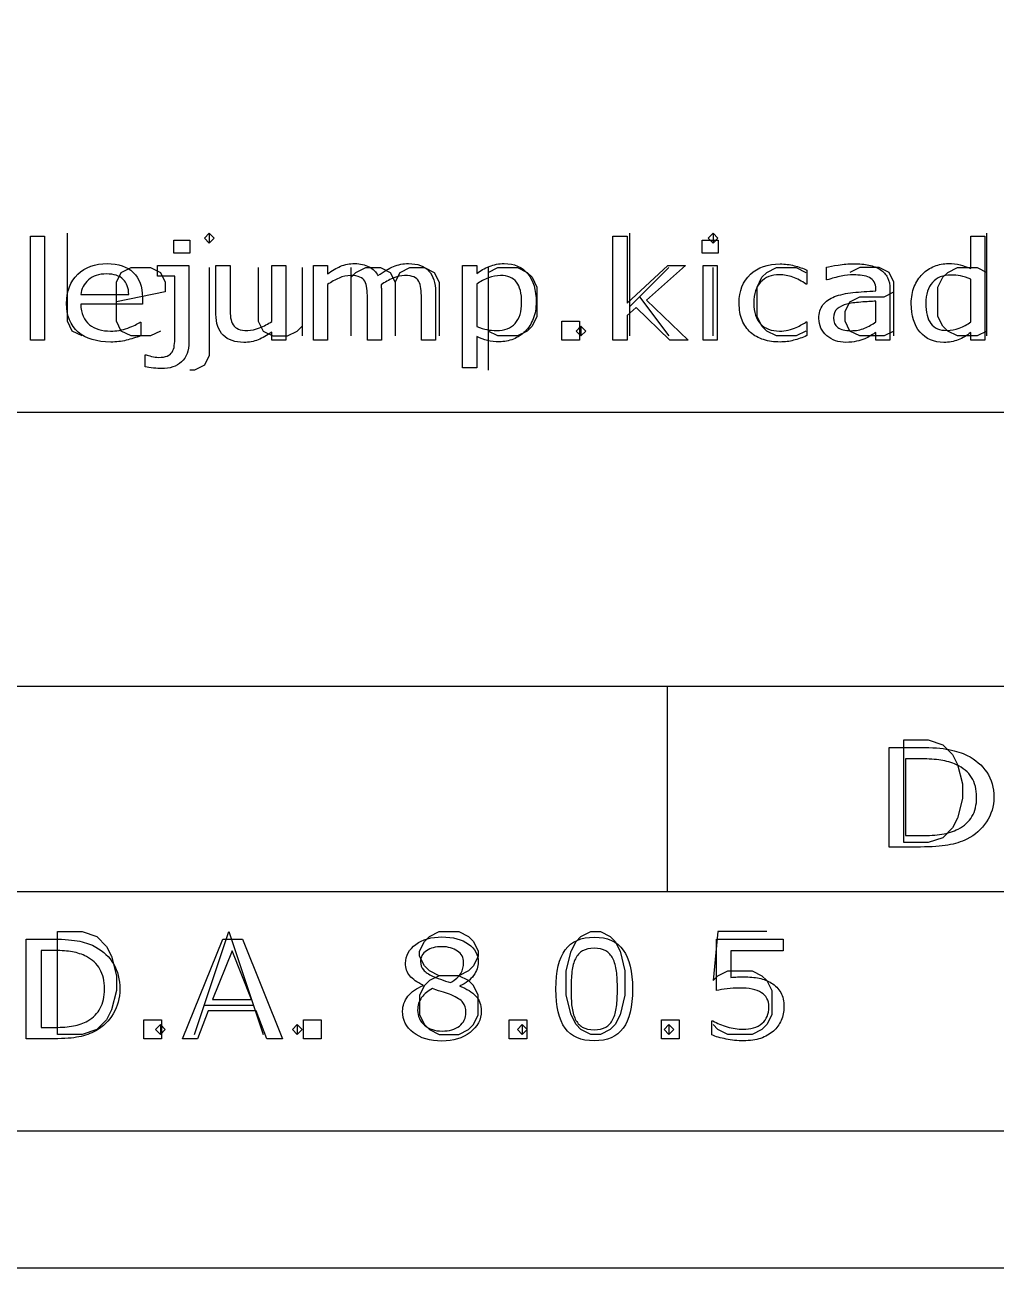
# Model space of a CAD drawing. Header units: millimetres. Extents: x 10 to 410, y 10 to 287.
# Drawn here: x 310.61 to 324.79, y 10 to 28.16 of the extents above; entities that cross this region are included whole.
import ezdxf

# ---------------------------------------------------------------- set-up
doc = ezdxf.new("R2010")
doc.units = ezdxf.units.MM
doc.layers.get('0').update_dxf_attribs({"linetype": 'CONTINUOUS'})

msp = doc.modelspace()

# ---------------------------------------------------------------- linework, layer by layer
at = {"color": 7}
for points in [[(10, 287.0022), (409.989, 287.0022), (409.989, 10), (10, 10)], [(12, 285.0022), (407.989, 285.0022), (407.989, 12), (12, 12)], [(299.989, 44), (407.989, 44), (407.989, 12), (299.989, 12)], [(310.89747, 23.54989), (310.69198, 23.54989), (310.69198, 25.06942), (310.89747, 25.06942)], [(320.29766, 23.5498), (320.02659, 23.5498), (319.5369, 24.02734), (319.40355, 23.91406), (319.40355, 23.5498), (319.19806, 23.5498), (319.19806, 25.06933), (319.40355, 25.06933), (319.40355, 24.09472), (319.99707, 24.64062), (320.25613, 24.64062), (319.68884, 24.13671)], [(313.01798, 24.82333), (312.78625, 24.82333), (312.78625, 25.01376), (313.01798, 25.01376)], [(320.73488, 24.82324), (320.50315, 24.82324), (320.50315, 25.01367), (320.73488, 25.01367)], [(320.72178, 23.5498), (320.51629, 23.5498), (320.51629, 24.64062), (320.72178, 24.64062)], [(317.86458, 24.10361)], [(318.07663, 24.10851)], [(318.71056, 23.5498), (318.44932, 23.5498), (318.44932, 23.82812), (318.71056, 23.82812)], [(323.03899, 23.81829)], [(324.42389, 23.81843)], [(323.4448, 16.2139), (323.4448, 17.7139), (323.802, 17.7139), (324.0163, 17.6424), (324.1591, 17.4996), (324.2305, 17.3567), (324.302, 17.071), (324.302, 16.8567), (324.2305, 16.571), (324.1591, 16.4282), (324.0163, 16.2853), (323.802, 16.2139)], [(324.50962, 16.87859)], [(324.76115, 16.87563)], [(311.0877, 13.4139), (311.0877, 14.9139), (311.4448, 14.9139), (311.6591, 14.8424), (311.802, 14.6996), (311.8734, 14.5567), (311.9448, 14.271), (311.9448, 14.0567), (311.8734, 13.771), (311.802, 13.6282), (311.6591, 13.4853), (311.4448, 13.4139)], [(318.8734, 14.9139), (319.0163, 14.9139), (319.1591, 14.8424), (319.2305, 14.771), (319.302, 14.6282), (319.3734, 14.3424), (319.3734, 13.9853), (319.302, 13.6996), (319.2305, 13.5567), (319.1591, 13.4853), (319.0163, 13.4139), (318.8734, 13.4139), (318.7305, 13.4853), (318.6591, 13.5567), (318.5877, 13.6996), (318.5163, 13.9853), (318.5163, 14.3424), (318.5877, 14.6282), (318.6591, 14.771), (318.7305, 14.8424)], [(314.37365, 13.35008), (314.14449, 13.35008), (313.98592, 13.75535), (313.2865, 13.75535), (313.12794, 13.35008), (312.90964, 13.35008), (313.49828, 14.80418), (313.785, 14.80418)], [(313.91967, 13.92137), (313.63621, 14.63524), (313.35167, 13.92137)], [(317.01714, 14.46529)], [(311.77148, 14.0786)], [(311.99621, 14.07563)], [(319.48359, 14.07762)], [(312.60663, 13.35008), (312.34706, 13.35008), (312.34706, 13.6284), (312.60663, 13.6284)], [(314.93623, 13.35008), (314.67666, 13.35008), (314.67666, 13.6284), (314.93623, 13.6284)], [(317.27457, 13.75535)], [(317.94139, 13.35008), (317.68182, 13.35008), (317.68182, 13.6284), (317.94139, 13.6284)], [(319.19794, 13.63432)], [(320.16455, 13.35008), (319.90498, 13.35008), (319.90498, 13.6284), (320.16455, 13.6284)]]:
    msp.add_lwpolyline(points, close=True, dxfattribs=at)
for points in [[(311.4448, 23.6139), (311.302, 23.6853), (311.2305, 23.8282), (311.2305, 25.1139)], [(313.302, 25.1139), (313.2305, 25.0424), (313.302, 24.971), (313.3734, 25.0424), (313.302, 25.1139), (313.302, 24.971)], [(319.4448, 23.6139), (319.4448, 25.1139)], [(320.6591, 25.1139), (320.5877, 25.0424), (320.6591, 24.971), (320.7305, 25.0424), (320.6591, 25.1139), (320.6591, 24.971)], [(324.4239, 24.59661), (324.4239, 25.06926), (324.62939, 25.06926), (324.62941, 23.5498)], [(324.6591, 23.6139), (324.6591, 25.1139)], [(312.5877, 23.6853), (312.4448, 23.6139), (312.1591, 23.6139), (312.0163, 23.6853), (311.9448, 23.8282), (311.9448, 24.3996), (312.0163, 24.5424), (312.1591, 24.6139), (312.4448, 24.6139), (312.5877, 24.5424), (312.6591, 24.3996), (312.6591, 24.2567), (311.9448, 24.1139)], [(312.79968, 23.60755), (312.79968, 24.48645), (312.545, 24.48645), (312.545, 24.64075), (313.00517, 24.64075), (313.00488, 23.52352)], [(313.302, 24.6139), (313.302, 23.3282), (313.2305, 23.1853), (313.0877, 23.1139), (313.0163, 23.1139)], [(313.39947, 23.93269), (313.39947, 24.6407), (313.60496, 24.6407), (313.60496, 24.01961)], [(314.0163, 24.6139), (314.0163, 23.8282), (314.0877, 23.6853), (314.2305, 23.6139), (314.4448, 23.6139), (314.5877, 23.6853), (314.6591, 23.7567)], [(314.21516, 23.82624), (314.21516, 24.64069), (314.42065, 24.64069), (314.42037, 23.54992)], [(314.6591, 24.6139), (314.6591, 23.6139)], [(315.02904, 24.36442), (315.02904, 23.54997), (314.82355, 23.54997), (314.82355, 24.64079), (315.02904, 24.64079), (315.02904, 24.5197)], [(315.3734, 23.6139), (315.3734, 24.6139)], [(315.3734, 24.471), (315.4448, 24.5424), (315.5877, 24.6139), (315.802, 24.6139), (315.9448, 24.5424), (316.0163, 24.3996), (316.0163, 23.6139)], [(316.0163, 24.3996), (316.0877, 24.5424), (316.2305, 24.6139), (316.4448, 24.6139), (316.5877, 24.5424), (316.6591, 24.3996), (316.6591, 23.6139)], [(317.20766, 23.6046), (317.20766, 23.14757), (317.00217, 23.14757), (317.00217, 24.64073), (317.20766, 24.64073), (317.20766, 24.52647)], [(317.3734, 24.6139), (317.3734, 23.1139)], [(317.3734, 24.5424), (317.5163, 24.6139), (317.802, 24.6139), (317.9448, 24.5424), (318.0163, 24.471), (318.0877, 24.3282), (318.0877, 23.8996), (318.0163, 23.7567), (317.9448, 23.6853), (317.802, 23.6139), (317.5163, 23.6139), (317.3734, 23.6853)], [(320.0163, 24.6139), (319.4448, 24.0424)], [(320.6591, 23.6139), (320.6591, 24.6139)], [(322.0163, 23.6853), (321.8734, 23.6139), (321.5877, 23.6139), (321.4448, 23.6853), (321.3734, 23.7567), (321.302, 23.8996), (321.302, 24.3282), (321.3734, 24.471), (321.4448, 24.5424), (321.5877, 24.6139), (321.8734, 24.6139), (322.0163, 24.5424)], [(322.03127, 24.57514), (322.03127, 24.37104), (322.02037, 24.37104)], [(322.32529, 24.43104), (322.31439, 24.43104), (322.31439, 24.61756)], [(323.302, 23.6139), (323.302, 24.3996), (323.2305, 24.5424), (323.0877, 24.6139), (322.802, 24.6139), (322.6591, 24.5424)], [(324.6591, 23.6853), (324.5163, 23.6139), (324.2305, 23.6139), (324.0877, 23.6853), (324.0163, 23.7567), (323.9448, 23.8996), (323.9448, 24.3282), (324.0163, 24.471), (324.0877, 24.5424), (324.2305, 24.6139), (324.5163, 24.6139), (324.6591, 24.5424)], [(317.20765, 24.37213), (317.20765, 23.75396)], [(324.42392, 23.81836), (324.42392, 24.44433)], [(311.42648, 24.2169), (312.12605, 24.21688)], [(312.32606, 24.17589), (312.32608, 24.07626)], [(315.81742, 24.24815), (315.81742, 23.54991), (315.61193, 23.54991), (315.61193, 24.171)], [(316.60646, 23.54992), (316.40096, 23.54992), (316.40096, 24.17101)], [(316.60522, 24.25793), (316.60646, 23.54992)], [(319.5877, 24.1853), (320.0163, 23.6139)], [(323.302, 23.6853), (323.1591, 23.6139), (322.802, 23.6139), (322.6591, 23.6853), (322.5877, 23.8282), (322.5877, 23.971), (322.6591, 24.1139), (322.802, 24.1853), (323.1591, 24.1853), (323.302, 24.2567)], [(323.03906, 24.27062), (323.03906, 24.29892)], [(323.24351, 24.29039), (323.24343, 23.5498)], [(312.32608, 24.07626), (311.42651, 24.07626)], [(323.03903, 23.81836), (323.03903, 24.12207)], [(312.29111, 23.81651), (312.30201, 23.81651), (312.30201, 23.61632)], [(322.02043, 23.82017), (322.03133, 23.82017), (322.03125, 23.6182)], [(314.42037, 23.54992), (314.21488, 23.54992), (314.21488, 23.67101)], [(318.7305, 23.7567), (318.802, 23.6853), (318.7305, 23.6139), (318.6591, 23.6853), (318.7305, 23.7567), (318.7305, 23.6139)], [(323.24343, 23.5498), (323.03903, 23.5498), (323.03903, 23.6662)], [(324.62941, 23.5498), (324.42392, 23.5498), (324.42392, 23.66406)], [(312.36764, 23.16426), (312.36764, 23.33906), (312.37854, 23.33906)], [(299.989, 22.5), (407.989, 22.5)], [(299.989, 18.5), (407.989, 18.5)], [(319.989, 18.5), (319.989, 15.5)], [(323.68912, 16.15001), (323.2321, 16.15001), (323.2321, 17.60411), (323.68425, 17.60411)], [(323.69888, 17.43814), (323.4728, 17.43814), (323.4728, 16.31607), (323.69888, 16.31607)], [(299.989, 15.5), (407.989, 15.5)], [(313.0877, 13.4139), (313.5877, 14.9139), (314.0877, 13.4139)], [(316.6591, 14.271), (316.5163, 14.3424), (316.4448, 14.4139), (316.3734, 14.5567), (316.3734, 14.6282), (316.4448, 14.771), (316.5163, 14.8424), (316.6591, 14.9139), (316.9448, 14.9139), (317.0877, 14.8424), (317.1591, 14.771), (317.2305, 14.6282), (317.2305, 14.5567), (317.1591, 14.4139), (317.0877, 14.3424), (316.9448, 14.271), (316.6591, 14.271), (316.5163, 14.1996), (316.4448, 14.1282), (316.3734, 13.9853), (316.3734, 13.6996), (316.4448, 13.5567), (316.5163, 13.4853), (316.6591, 13.4139), (316.9448, 13.4139), (317.0877, 13.4853), (317.1591, 13.5567), (317.2305, 13.6996), (317.2305, 13.9853), (317.1591, 14.1282), (317.0877, 14.1996), (316.9448, 14.271)], [(321.4448, 14.9139), (320.7305, 14.9139), (320.6591, 14.1996), (320.7305, 14.271), (320.8734, 14.3424), (321.2305, 14.3424), (321.3734, 14.271), (321.4448, 14.1996), (321.5163, 14.0567), (321.5163, 13.6996), (321.4448, 13.5567), (321.3734, 13.4853), (321.2305, 13.4139), (320.8734, 13.4139), (320.7305, 13.4853), (320.6591, 13.5567)], [(311.03832, 13.35002), (310.62996, 13.35002), (310.62996, 14.80412), (311.03397, 14.80412)], [(320.71195, 14.05527), (320.71195, 14.80429), (321.68506, 14.80429), (321.68506, 14.63339), (320.92155, 14.63339), (320.92155, 14.24667)], [(311.0471, 14.63815), (310.84509, 14.63815), (310.84509, 13.51608), (311.0471, 13.51608)], [(316.42413, 14.12645), (316.42413, 14.13245)], [(316.96175, 14.12463), (316.96175, 14.11863)], [(313.2305, 13.8424), (313.9448, 13.8424)], [(321.69594, 13.8123), (321.6959, 13.81199)], [(317.05091, 13.7369), (317.05082, 13.7368)], [(312.5877, 13.5567), (312.6591, 13.4853), (312.5877, 13.4139), (312.5163, 13.4853), (312.5877, 13.5567), (312.5877, 13.4139)], [(314.5877, 13.5567), (314.6591, 13.4853), (314.5877, 13.4139), (314.5163, 13.4853), (314.5877, 13.5567), (314.5877, 13.4139)], [(317.8734, 13.5567), (317.9448, 13.4853), (317.8734, 13.4139), (317.802, 13.4853), (317.8734, 13.5567), (317.8734, 13.4139)], [(320.0163, 13.5567), (320.0877, 13.4853), (320.0163, 13.4139), (319.9448, 13.4853), (320.0163, 13.5567), (320.0163, 13.4139)], [(320.64239, 13.40484), (320.64239, 13.61089), (320.65759, 13.61089)]]:
    msp.add_lwpolyline(points, dxfattribs=at)
for points in [[(311.21772, 24.08897), (311.21772, 24.267357), (311.272007, 24.40896), (311.38058, 24.51378)], [(311.38058, 24.51378), (311.489887, 24.618593), (311.63344, 24.671), (311.81124, 24.671)], [(311.8003, 24.51962), (311.690267, 24.51962), (311.602457, 24.490653), (311.53687, 24.43272)], [(312.04405, 24.44052), (311.99085, 24.493253), (311.9096, 24.51962), (311.8003, 24.51962)], [(311.81124, 24.671), (311.975927, 24.671), (312.10272, 24.628033), (312.19162, 24.5421)], [(312.19162, 24.5421), (312.281247, 24.45616), (312.32606, 24.33409), (312.32606, 24.17589)], [(315.02904, 24.5197), (315.093173, 24.567233), (315.156933, 24.604343), (315.22032, 24.63103)], [(315.22032, 24.63103), (315.284453, 24.657697), (315.352587, 24.67103), (315.42472, 24.67103)], [(315.42472, 24.67103), (315.507793, 24.67103), (315.578113, 24.655397), (315.63568, 24.62413)], [(315.63568, 24.62413), (315.693947, 24.592863), (315.737303, 24.54957), (315.76575, 24.49425)], [(315.76575, 24.49425), (315.848823, 24.556717), (315.924607, 24.601637), (315.9931, 24.62901)], [(315.9931, 24.62901), (316.0616, 24.65701), (316.134833, 24.67101), (316.2128, 24.67101)], [(316.2128, 24.67101), (316.34688, 24.67101), (316.44562, 24.634553), (316.50902, 24.56164)], [(316.50902, 24.56164), (316.573153, 24.489373), (316.60522, 24.388137), (316.60522, 24.25793)], [(317.20766, 24.52647), (317.262327, 24.56747), (317.323537, 24.60165), (317.39129, 24.62901)], [(317.39129, 24.62901), (317.45979, 24.65701), (317.53266, 24.67101), (317.6099, 24.67101)], [(317.6099, 24.67101), (317.757093, 24.67101), (317.871497, 24.621207), (317.95311, 24.5216)], [(317.95311, 24.5216), (318.035457, 24.42264), (318.07663, 24.284943), (318.07663, 24.10851)], [(321.04097, 24.09378), (321.04097, 24.27216), (321.095623, 24.412133), (321.20493, 24.5137)], [(321.20493, 24.5137), (321.314957, 24.61526), (321.459967, 24.66604), (321.63996, 24.66604)], [(321.63996, 24.66604), (321.709913, 24.66604), (321.77841, 24.65724), (321.84545, 24.63964)], [(321.84545, 24.63964), (321.913217, 24.62204), (321.975157, 24.60054), (322.03127, 24.57514)], [(322.31439, 24.61756), (322.354457, 24.62736), (322.41239, 24.638093), (322.48819, 24.64976)], [(322.48819, 24.64976), (322.56397, 24.661493), (322.63866, 24.66736), (322.71226, 24.66736)], [(322.71226, 24.66736), (322.798247, 24.66736), (322.87294, 24.66086), (322.93634, 24.64786)], [(322.93634, 24.64786), (323.000473, 24.63546), (323.055853, 24.61396), (323.10248, 24.58336)], [(323.10248, 24.58336), (323.148413, 24.553427), (323.18339, 24.51469), (323.20741, 24.46715)], [(323.59865, 24.33396), (323.628517, 24.406227), (323.668593, 24.46775), (323.71888, 24.51853)], [(323.71888, 24.51853), (323.768413, 24.567997), (323.82598, 24.605757), (323.89158, 24.63181)], [(323.89158, 24.63181), (323.957913, 24.657877), (324.026413, 24.67091), (324.09708, 24.67091)], [(324.09708, 24.67091), (324.161213, 24.67091), (324.21805, 24.66471), (324.26759, 24.65231)], [(324.26759, 24.65231), (324.317123, 24.640577), (324.369227, 24.62201), (324.4239, 24.59661)], [(311.53687, 24.43272), (311.472003, 24.374787), (311.435207, 24.302847), (311.42648, 24.2169)], [(312.12605, 24.21688), (312.125383, 24.313233), (312.09805, 24.38778), (312.04405, 24.44052)], [(315.19737, 24.45912), (315.141237, 24.434387), (315.085127, 24.40282), (315.02904, 24.36442)], [(315.36679, 24.49622), (315.310657, 24.49622), (315.254183, 24.483853), (315.19737, 24.45912)], [(315.50233, 24.47472), (315.470997, 24.489053), (315.425817, 24.49622), (315.36679, 24.49622)], [(315.57443, 24.41222), (315.557697, 24.44022), (315.533663, 24.461053), (315.50233, 24.47472)], [(315.60393, 24.30772), (315.599263, 24.35132), (315.58943, 24.386153), (315.57443, 24.41222)], [(315.98312, 24.45715), (315.925587, 24.43175), (315.86802, 24.399183), (315.81042, 24.35945)], [(315.81042, 24.35945), (315.81242, 24.34445), (315.814087, 24.326883), (315.81542, 24.30675)], [(316.15582, 24.49625), (316.098287, 24.49625), (316.04072, 24.483217), (315.98312, 24.45715)], [(316.29136, 24.47475), (316.260027, 24.489083), (316.214847, 24.49625), (316.15582, 24.49625)], [(316.36346, 24.41125), (316.346727, 24.43925), (316.322693, 24.460417), (316.29136, 24.47475)], [(316.39296, 24.30676), (316.388293, 24.35036), (316.37846, 24.38519), (316.36346, 24.41125)], [(317.37926, 24.46193), (317.319527, 24.43913), (317.262323, 24.409197), (317.20765, 24.37213)], [(317.55742, 24.49613), (317.49842, 24.49613), (317.439033, 24.48473), (317.37926, 24.46193)], [(317.78915, 24.39843), (317.738883, 24.463563), (317.66164, 24.49613), (317.55742, 24.49613)], [(317.86455, 24.10351), (317.86455, 24.235023), (317.839417, 24.33333), (317.78915, 24.39843)], [(321.35471, 24.40126), (321.28767, 24.3316), (321.25415, 24.229063), (321.25415, 24.09365)], [(321.63125, 24.50673), (321.514657, 24.50673), (321.422477, 24.471573), (321.35471, 24.40126)], [(321.82581, 24.47163), (321.759477, 24.49503), (321.694623, 24.50673), (321.63125, 24.50673)], [(322.02037, 24.37104), (321.957703, 24.41464), (321.89285, 24.44817), (321.82581, 24.47163)], [(322.53079, 24.48574), (322.464457, 24.47334), (322.395957, 24.455107), (322.32529, 24.43104)], [(322.71114, 24.50524), (322.657207, 24.50524), (322.59709, 24.49874), (322.53079, 24.48574)], [(322.83902, 24.49724), (322.79822, 24.502573), (322.755593, 24.50524), (322.71114, 24.50524)], [(322.94396, 24.46694), (322.914827, 24.48194), (322.879847, 24.49204), (322.83902, 24.49724)], [(323.01396, 24.40244), (322.99796, 24.429773), (322.974627, 24.451273), (322.94396, 24.46694)], [(323.03906, 24.29892), (323.03906, 24.340587), (323.030693, 24.375093), (323.01396, 24.40244)], [(323.20741, 24.46715), (323.231477, 24.419617), (323.24351, 24.360697), (323.24351, 24.29039)], [(323.55495, 24.08689), (323.55495, 24.179337), (323.569517, 24.261693), (323.59865, 24.33396)], [(323.86319, 24.3955), (323.799057, 24.323887), (323.76699, 24.222327), (323.76699, 24.09082)], [(324.13207, 24.50293), (324.016937, 24.50293), (323.92731, 24.46712), (323.86319, 24.3955)], [(324.27526, 24.49023), (324.231527, 24.498697), (324.183797, 24.50293), (324.13207, 24.50293)], [(324.42392, 24.44433), (324.36852, 24.466463), (324.318967, 24.481763), (324.27526, 24.49023)], [(315.61193, 24.171), (315.61193, 24.2192), (315.609263, 24.264773), (315.60393, 24.30772)], [(315.81542, 24.30675), (315.816753, 24.287217), (315.81742, 24.267683), (315.81742, 24.24815)], [(316.40096, 24.17101), (316.40096, 24.217877), (316.398293, 24.263127), (316.39296, 24.30676)], [(322.26519, 24.06652), (322.305257, 24.117987), (322.362093, 24.158353), (322.4357, 24.18762)], [(322.4357, 24.18762), (322.510027, 24.216887), (322.599293, 24.236753), (322.7035, 24.24722)], [(322.7035, 24.24722), (322.8077, 24.25762), (322.919553, 24.26542), (323.03906, 24.27062)], [(311.38823, 23.671), (311.274557, 23.769313), (311.21772, 23.908637), (311.21772, 24.08897)], [(311.42651, 24.07626), (311.42651, 24.0092), (311.43781, 23.950607), (311.46041, 23.90048)], [(313.60496, 24.01961), (313.60496, 23.964277), (313.60796, 23.91675), (313.61396, 23.87703)], [(317.76838, 23.79697), (317.832513, 23.865983), (317.86458, 23.968197), (317.86458, 24.10361)], [(318.0766, 24.10851), (318.0766, 24.01997), (318.0624, 23.938917), (318.034, 23.86535)], [(321.08467, 23.8428), (321.055537, 23.914413), (321.04097, 23.998073), (321.04097, 24.09378)], [(321.25415, 24.09365), (321.25415, 23.962137), (321.28695, 23.860897), (321.35255, 23.78993)], [(322.20619, 23.86633), (322.20619, 23.94901), (322.225857, 24.01574), (322.26519, 24.06652)], [(322.47284, 24.00877), (322.436373, 23.977503), (322.41814, 23.93421), (322.41814, 23.87889)], [(322.61602, 24.07907), (322.55702, 24.06407), (322.509293, 24.040637), (322.47284, 24.00877)], [(322.81714, 24.10737), (322.732613, 24.100703), (322.665573, 24.09127), (322.61602, 24.07907)], [(323.03903, 24.12207), (322.976363, 24.118737), (322.9024, 24.113837), (322.81714, 24.10737)], [(323.68283, 23.6699), (323.597577, 23.77016), (323.55495, 23.909157), (323.55495, 24.08689)], [(323.76699, 24.09082), (323.76699, 23.96126), (323.791757, 23.862627), (323.84129, 23.79492)], [(311.46041, 23.90048), (311.48301, 23.851013), (311.513977, 23.810323), (311.55331, 23.77841)], [(312.11076, 23.72861), (312.195293, 23.758543), (312.25541, 23.787843), (312.29111, 23.81651)], [(313.50659, 23.6241), (313.435177, 23.694413), (313.39947, 23.797277), (313.39947, 23.93269)], [(313.61396, 23.87703), (313.61996, 23.837963), (313.63236, 23.804433), (313.65116, 23.77644)], [(314.03809, 23.73154), (314.10149, 23.756273), (314.160513, 23.78784), (314.21516, 23.82624)], [(317.50058, 23.69346), (317.614987, 23.69346), (317.704253, 23.727963), (317.76838, 23.79697)], [(318.034, 23.86535), (318.0056, 23.792437), (317.96552, 23.730587), (317.91376, 23.6798)], [(321.20818, 23.66506), (321.15498, 23.711927), (321.11381, 23.771173), (321.08467, 23.8428)], [(321.35255, 23.78993), (321.418883, 23.719623), (321.51179, 23.68447), (321.63127, 23.68447)], [(321.95813, 23.78017), (321.984397, 23.79577), (322.005163, 23.809103), (322.02043, 23.82017)], [(322.32096, 23.6173), (322.244447, 23.682433), (322.20619, 23.765443), (322.20619, 23.86633)], [(322.41814, 23.87889), (322.41814, 23.816423), (322.439273, 23.769223), (322.48154, 23.73729)], [(322.87285, 23.72749), (322.932583, 23.75289), (322.987963, 23.783157), (323.03899, 23.81829)], [(323.84129, 23.79492), (323.890823, 23.72786), (323.970253, 23.69433), (324.07958, 23.69433)], [(324.25665, 23.72853), (324.316383, 23.751997), (324.37213, 23.781963), (324.42389, 23.81843)], [(311.86261, 23.52452), (311.660037, 23.52452), (311.50191, 23.573347), (311.38823, 23.671)], [(311.55331, 23.77841), (311.591177, 23.747143), (311.63599, 23.72371), (311.68775, 23.70811)], [(311.68775, 23.70811), (311.740217, 23.69251), (311.797787, 23.68471), (311.86046, 23.68471)], [(311.86046, 23.68471), (311.943527, 23.68471), (312.02696, 23.699343), (312.11076, 23.72861)], [(312.30201, 23.61632), (312.23279, 23.590253), (312.162107, 23.568453), (312.08996, 23.55092)], [(312.79168, 23.47376), (312.797013, 23.510227), (312.79968, 23.554823), (312.79968, 23.60755)], [(313.80608, 23.51961), (313.677833, 23.51961), (313.578003, 23.55444), (313.50659, 23.6241)], [(313.65116, 23.77644), (313.670827, 23.747773), (313.696327, 23.72694), (313.72766, 23.71394)], [(313.72766, 23.71394), (313.758993, 23.70094), (313.804537, 23.69444), (313.86429, 23.69444)], [(313.86429, 23.69444), (313.91749, 23.69444), (313.975423, 23.706807), (314.03809, 23.73154)], [(314.21488, 23.67101), (314.145653, 23.62221), (314.079343, 23.584777), (314.01595, 23.55871)], [(317.20765, 23.75396), (317.265917, 23.73056), (317.315833, 23.714627), (317.3574, 23.70616)], [(317.36396, 23.547), (317.31296, 23.5594), (317.26086, 23.5786), (317.20766, 23.6046)], [(317.3574, 23.70616), (317.399667, 23.697693), (317.447393, 23.69346), (317.50058, 23.69346)], [(317.91376, 23.6798), (317.865693, 23.6316), (317.808857, 23.594167), (317.74325, 23.5675)], [(321.39728, 23.5596), (321.32368, 23.583), (321.260647, 23.618153), (321.20818, 23.66506)], [(321.63127, 23.68447), (321.672803, 23.68447), (321.715067, 23.689337), (321.75806, 23.69907)], [(321.75806, 23.69907), (321.80106, 23.70887), (321.839683, 23.72157), (321.87393, 23.73717)], [(322.03125, 23.6182), (321.96275, 23.588933), (321.89753, 23.566133), (321.83559, 23.5498)], [(321.87393, 23.73717), (321.903797, 23.750837), (321.931863, 23.76517), (321.95813, 23.78017)], [(322.60078, 23.5197), (322.490747, 23.5197), (322.397473, 23.552233), (322.32096, 23.6173)], [(322.48154, 23.73729), (322.523807, 23.706023), (322.588297, 23.69039), (322.67501, 23.69039)], [(322.67501, 23.69039), (322.74715, 23.69039), (322.813097, 23.702757), (322.87285, 23.72749)], [(322.96473, 23.6193), (322.93413, 23.599767), (322.904263, 23.584133), (322.87513, 23.5724)], [(323.03903, 23.6662), (323.02083, 23.655133), (322.996063, 23.6395), (322.96473, 23.6193)], [(324.03042, 23.51951), (323.88468, 23.51951), (323.768817, 23.56964), (323.68283, 23.6699)], [(324.07958, 23.69433), (324.137847, 23.69433), (324.19687, 23.70573), (324.25665, 23.72853)], [(324.42392, 23.66406), (324.36492, 23.61846), (324.303343, 23.582977), (324.23919, 23.55761)], [(312.08996, 23.55092), (312.01782, 23.53332), (311.942037, 23.52452), (311.86261, 23.52452)], [(312.76108, 23.37906), (312.77708, 23.405127), (312.78728, 23.436693), (312.79168, 23.47376)], [(313.00488, 23.52352), (313.00488, 23.39592), (312.968447, 23.299567), (312.89558, 23.23446)], [(314.01595, 23.55871), (313.95255, 23.532643), (313.882593, 23.51961), (313.80608, 23.51961)], [(317.53666, 23.5284), (317.47326, 23.5284), (317.415693, 23.5346), (317.36396, 23.547)], [(317.74325, 23.5675), (317.678383, 23.541433), (317.60952, 23.5284), (317.53666, 23.5284)], [(321.63994, 23.5254), (321.551767, 23.5254), (321.47088, 23.5368), (321.39728, 23.5596)], [(321.83559, 23.5498), (321.77439, 23.533533), (321.709173, 23.5254), (321.63994, 23.5254)], [(322.75709, 23.5353), (322.712623, 23.5249), (322.66052, 23.5197), (322.60078, 23.5197)], [(322.87513, 23.5724), (322.840863, 23.5574), (322.801517, 23.545033), (322.75709, 23.5353)], [(324.23919, 23.55761), (324.175057, 23.53221), (324.105467, 23.51951), (324.03042, 23.51951)], [(312.37854, 23.33906), (312.39894, 23.331927), (312.426273, 23.323793), (312.46054, 23.31466)], [(312.46054, 23.31466), (312.49554, 23.305527), (312.529423, 23.30096), (312.56219, 23.30096)], [(312.56219, 23.30096), (312.614657, 23.30096), (312.65692, 23.30746), (312.68898, 23.32046)], [(312.68898, 23.32046), (312.721047, 23.33346), (312.74508, 23.352993), (312.76108, 23.37906)], [(312.48678, 23.14476), (312.43938, 23.150093), (312.399667, 23.156593), (312.36764, 23.16426)], [(312.60264, 23.13676), (312.573507, 23.13676), (312.534887, 23.139427), (312.48678, 23.14476)], [(312.89558, 23.23446), (312.822707, 23.169327), (312.72506, 23.13676), (312.60264, 23.13676)], [(323.68425, 17.60411), (323.860897, 17.60411), (324.00108, 17.59371), (324.1048, 17.57291)], [(323.98694, 17.41864), (323.90672, 17.43164), (323.8107, 17.43814), (323.69888, 17.43814)], [(324.1048, 17.57291), (324.209333, 17.55271), (324.297657, 17.52471), (324.36977, 17.48891)], [(324.36977, 17.48891), (324.492937, 17.427043), (324.588957, 17.344687), (324.65783, 17.24184)], [(324.21423, 17.35124), (324.142923, 17.383773), (324.06716, 17.40624), (323.98694, 17.41864)], [(324.43545, 17.16667), (324.38605, 17.244797), (324.31231, 17.30632), (324.21423, 17.35124)], [(324.50955, 16.87858), (324.50955, 16.992513), (324.48485, 17.088543), (324.43545, 17.16667)], [(324.65783, 17.24184), (324.72671, 17.13898), (324.76115, 17.01691), (324.76115, 16.87563)], [(324.44152, 16.59539), (324.48692, 16.67091), (324.50962, 16.76531), (324.50962, 16.87859)], [(324.76115, 16.87558), (324.76115, 16.74342), (324.72509, 16.62363), (324.65297, 16.51621)], [(324.23976, 16.41277), (324.3297, 16.45897), (324.396953, 16.519843), (324.44152, 16.59539)], [(324.00153, 16.33657), (324.08823, 16.350237), (324.16764, 16.375637), (324.23976, 16.41277)], [(324.65297, 16.51621), (324.581663, 16.408783), (324.486453, 16.32545), (324.36734, 16.26621)], [(324.09022, 16.17731), (323.988927, 16.15911), (323.855227, 16.15001), (323.68912, 16.15001)], [(323.69888, 16.31607), (323.814753, 16.31607), (323.915637, 16.322903), (324.00153, 16.33657)], [(324.36734, 16.26621), (324.284687, 16.22521), (324.192313, 16.195577), (324.09022, 16.17731)], [(311.03397, 14.80412), (311.19181, 14.80412), (311.31707, 14.79372), (311.40975, 14.77292)], [(311.40975, 14.77292), (311.50315, 14.75272), (311.58207, 14.72472), (311.64651, 14.68892)], [(316.16891, 14.45471), (316.16891, 14.564083), (316.218867, 14.65523), (316.31878, 14.72815)], [(316.31878, 14.72815), (316.4187, 14.801063), (316.54577, 14.83752), (316.69999, 14.83752)], [(316.69999, 14.83752), (316.86145, 14.83752), (316.99033, 14.80269), (317.08663, 14.73303)], [(317.08663, 14.73303), (317.182923, 14.66337), (317.23107, 14.57483), (317.23107, 14.46741)], [(318.50071, 14.64793), (318.59121, 14.77163), (318.732397, 14.83348), (318.92427, 14.83348)], [(318.92427, 14.83348), (319.11831, 14.83348), (319.25986, 14.770653), (319.34892, 14.645)], [(311.30449, 14.61865), (311.23281, 14.63165), (311.147013, 14.63815), (311.0471, 14.63815)], [(311.50759, 14.55125), (311.443857, 14.583783), (311.376157, 14.60625), (311.30449, 14.61865)], [(311.70525, 14.36668), (311.66105, 14.444807), (311.595163, 14.50633), (311.50759, 14.55125)], [(311.64651, 14.68892), (311.756563, 14.627053), (311.842363, 14.544697), (311.90391, 14.44185)], [(316.47414, 14.63523), (316.416207, 14.596163), (316.38724, 14.543427), (316.38724, 14.47702)], [(316.69895, 14.69383), (316.607723, 14.69383), (316.532787, 14.674297), (316.47414, 14.63523)], [(316.92702, 14.63133), (316.867687, 14.672997), (316.791663, 14.69383), (316.69895, 14.69383)], [(317.01712, 14.46531), (317.01712, 14.534977), (316.987087, 14.590317), (316.92702, 14.63133)], [(318.36495, 14.07566), (318.36495, 14.334127), (318.410203, 14.524883), (318.50071, 14.64793)], [(318.75483, 14.63426), (318.710697, 14.60886), (318.675583, 14.570447), (318.64949, 14.51902)], [(318.92426, 14.67236), (318.8562, 14.67236), (318.799723, 14.65966), (318.75483, 14.63426)], [(319.0926, 14.63426), (319.049133, 14.65966), (318.99302, 14.67236), (318.92426, 14.67236)], [(319.19686, 14.52098), (319.171527, 14.571113), (319.136773, 14.608873), (319.0926, 14.63426)], [(319.34892, 14.645), (319.4387, 14.52), (319.48359, 14.330873), (319.48359, 14.07762)], [(311.77145, 14.07859), (311.77145, 14.192523), (311.749383, 14.288553), (311.70525, 14.36668)], [(311.90391, 14.44185), (311.965443, 14.338983), (311.99621, 14.21691), (311.99621, 14.07563)], [(316.23081, 14.26916), (316.189543, 14.318627), (316.16891, 14.380477), (316.16891, 14.45471)], [(316.38724, 14.47702), (316.38724, 14.430153), (316.401707, 14.389463), (316.43064, 14.35495)], [(316.43064, 14.35495), (316.460307, 14.321083), (316.504833, 14.290817), (316.56422, 14.26415)], [(316.97584, 14.30514), (317.003373, 14.35134), (317.01714, 14.404723), (317.01714, 14.46529)], [(317.23107, 14.46741), (317.23107, 14.401677), (317.20827, 14.336897), (317.16267, 14.27307)], [(318.64949, 14.51902), (318.62489, 14.47082), (318.607857, 14.407997), (318.59839, 14.33055)], [(319.24896, 14.33543), (319.240293, 14.40835), (319.222927, 14.4702), (319.19686, 14.52098)], [(316.42413, 14.13245), (316.337243, 14.174117), (316.272803, 14.219687), (316.23081, 14.26916)], [(316.56422, 14.26415), (316.59102, 14.252417), (316.629393, 14.237117), (316.67934, 14.21825)], [(316.67934, 14.21825), (316.730007, 14.199383), (316.779243, 14.18375), (316.82705, 14.17135)], [(316.82705, 14.17135), (316.89873, 14.214283), (316.948327, 14.25888), (316.97584, 14.30514)], [(317.16267, 14.27307), (317.11707, 14.209937), (317.050097, 14.160457), (316.96175, 14.12463)], [(318.59839, 14.33055), (318.589723, 14.253077), (318.58539, 14.168113), (318.58539, 14.07566)], [(319.26306, 14.07762), (319.26306, 14.17658), (319.25836, 14.262517), (319.24896, 14.33543)], [(320.92155, 14.24667), (320.952683, 14.249337), (320.98455, 14.251337), (321.01715, 14.25267)], [(321.01715, 14.25267), (321.04975, 14.254003), (321.077983, 14.25467), (321.10185, 14.25467)], [(321.10185, 14.25467), (321.189457, 14.25467), (321.266207, 14.247837), (321.3321, 14.23417)], [(321.3321, 14.23417), (321.397967, 14.22117), (321.458423, 14.197737), (321.51347, 14.16387)], [(321.51347, 14.16387), (321.571403, 14.12807), (321.616293, 14.081843), (321.64814, 14.02519)], [(311.71068, 13.7954), (311.751213, 13.87092), (311.77148, 13.96532), (311.77148, 14.0786)], [(311.99626, 14.07559), (311.99626, 13.94343), (311.964027, 13.82364), (311.89956, 13.71622)], [(316.20366, 13.9702), (316.255793, 14.035933), (316.329283, 14.088017), (316.42413, 14.12645)], [(316.56103, 14.08153), (316.495897, 14.049663), (316.443403, 14.00637), (316.40355, 13.95165)], [(316.72286, 14.02973), (316.682327, 14.04213), (316.628383, 14.059397), (316.56103, 14.08153)], [(316.83472, 13.98973), (316.80072, 14.004063), (316.763433, 14.017397), (316.72286, 14.02973)], [(317.00632, 13.88035), (316.97732, 13.916817), (316.92012, 13.953277), (316.83472, 13.98973)], [(316.96175, 14.11863), (317.063117, 14.079563), (317.14059, 14.031387), (317.19417, 13.9741)], [(318.49853, 13.50535), (318.409477, 13.62905), (318.36495, 13.819153), (318.36495, 14.07566)], [(318.58539, 14.07566), (318.58539, 13.9741), (318.58939, 13.88914), (318.59739, 13.82078)], [(319.24896, 13.81981), (319.25836, 13.891423), (319.26306, 13.97736), (319.26306, 14.07762)], [(319.48359, 14.07762), (319.48359, 13.816553), (319.437977, 13.62482), (319.34675, 13.50242)], [(320.86399, 14.07867), (320.805323, 14.07087), (320.754643, 14.06307), (320.71195, 14.05527)], [(321.04862, 14.09037), (320.984887, 14.09037), (320.923343, 14.08647), (320.86399, 14.07867)], [(321.22891, 14.07477), (321.17531, 14.08517), (321.115213, 14.09037), (321.04862, 14.09037)], [(321.36684, 14.02297), (321.329173, 14.047703), (321.283197, 14.06497), (321.22891, 14.07477)], [(321.44614, 13.93997), (321.42734, 13.974503), (321.400907, 14.00217), (321.36684, 14.02297)], [(321.64814, 14.02519), (321.680007, 13.968523), (321.69594, 13.89756), (321.69594, 13.8123)], [(316.12546, 13.75145), (316.12546, 13.832177), (316.151527, 13.905093), (316.20366, 13.9702)], [(316.40355, 13.95165), (316.364483, 13.896983), (316.34495, 13.835133), (316.34495, 13.7661)], [(317.05082, 13.7368), (317.05082, 13.796667), (317.035987, 13.844517), (317.00632, 13.88035)], [(317.19417, 13.9741), (317.24777, 13.916833), (317.27457, 13.843917), (317.27457, 13.75535)], [(318.59739, 13.82078), (318.605323, 13.75242), (318.622323, 13.691223), (318.64839, 13.63719)], [(319.19796, 13.63426), (319.223293, 13.686993), (319.240293, 13.748843), (319.24896, 13.81981)], [(321.47544, 13.81302), (321.47544, 13.863153), (321.465673, 13.90547), (321.44614, 13.93997)], [(321.45044, 13.67728), (321.467107, 13.716347), (321.47544, 13.761593), (321.47544, 13.81302)], [(321.6959, 13.81199), (321.6959, 13.744283), (321.682133, 13.679507), (321.6546, 13.61766)], [(311.53039, 13.61278), (311.610763, 13.65898), (311.67086, 13.719853), (311.71068, 13.7954)], [(311.89956, 13.71622), (311.835827, 13.6088), (311.750753, 13.525467), (311.64434, 13.46622)], [(316.28077, 13.43895), (316.17723, 13.52033), (316.12546, 13.624497), (316.12546, 13.75145)], [(316.34495, 13.7661), (316.34495, 13.678213), (316.378617, 13.605623), (316.44595, 13.54833)], [(316.95531, 13.53573), (317.019043, 13.58453), (317.05091, 13.651587), (317.05091, 13.7369)], [(317.27451, 13.75535), (317.27451, 13.629703), (317.219847, 13.525213), (317.11052, 13.44188)], [(318.64839, 13.63719), (318.672257, 13.58639), (318.705923, 13.547653), (318.74939, 13.52098)], [(319.09368, 13.51908), (319.138547, 13.54448), (319.1733, 13.582893), (319.19794, 13.63432)], [(321.37874, 13.57669), (321.410607, 13.60469), (321.434507, 13.63822), (321.45044, 13.67728)], [(311.0471, 13.51608), (311.150633, 13.51608), (311.240773, 13.522913), (311.31752, 13.53658)], [(311.31752, 13.53658), (311.394993, 13.550247), (311.46595, 13.575647), (311.53039, 13.61278)], [(311.64434, 13.46622), (311.570487, 13.42522), (311.487947, 13.395587), (311.39672, 13.37732)], [(316.69999, 13.31688), (316.52477, 13.31688), (316.38503, 13.35757), (316.28077, 13.43895)], [(316.44595, 13.54833), (316.513283, 13.491063), (316.59872, 13.46243), (316.70226, 13.46243)], [(317.11052, 13.44188), (317.001913, 13.358547), (316.86507, 13.31688), (316.69999, 13.31688)], [(316.70226, 13.46243), (316.807973, 13.46243), (316.892323, 13.486863), (316.95531, 13.53573)], [(318.92427, 13.31981), (318.73023, 13.31981), (318.588317, 13.381657), (318.49853, 13.50535)], [(318.74939, 13.52098), (318.79359, 13.494313), (318.851877, 13.48098), (318.92425, 13.48098)], [(318.92425, 13.48098), (318.99231, 13.48098), (319.048787, 13.49368), (319.09368, 13.51908)], [(319.34675, 13.50242), (319.256243, 13.38068), (319.115417, 13.31981), (318.92427, 13.31981)], [(320.65759, 13.61089), (320.71699, 13.577023), (320.7865, 13.548057), (320.86612, 13.52399)], [(320.86612, 13.52399), (320.94576, 13.500523), (321.023953, 13.48879), (321.1007, 13.48879)], [(321.1007, 13.48879), (321.1521, 13.48879), (321.2017, 13.49529), (321.2495, 13.50829)], [(321.2495, 13.50829), (321.298033, 13.52129), (321.341113, 13.54409), (321.37874, 13.57669)], [(321.54165, 13.46141), (321.489517, 13.41581), (321.427247, 13.380653), (321.35484, 13.35594)], [(321.6546, 13.61766), (321.627067, 13.555793), (321.589417, 13.50371), (321.54165, 13.46141)], [(311.39672, 13.37732), (311.306213, 13.35912), (311.186747, 13.35002), (311.03832, 13.35002)], [(320.84983, 13.34524), (320.76801, 13.361507), (320.698863, 13.381373), (320.64239, 13.40484)], [(321.10505, 13.31984), (321.016717, 13.31984), (320.931643, 13.328307), (320.84983, 13.34524)], [(321.35484, 13.35594), (321.28316, 13.331873), (321.199897, 13.31984), (321.10505, 13.31984)]]:
    msp.add_open_spline(points, degree=3, dxfattribs=at)

doc.saveas('drawing.dxf')
